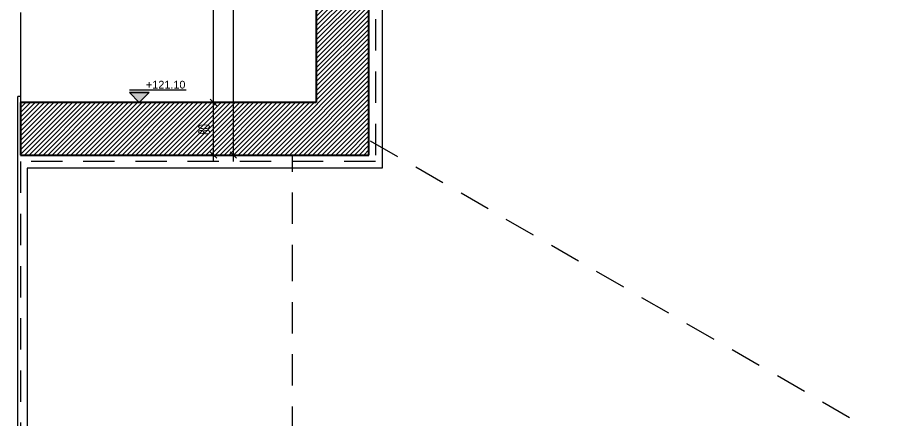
# Model space of a CAD drawing. Header units: centimetres. Extents: x -9500 to 10637, y -7231 to 13725.
# Drawn here: x 5977 to 7329, y 11630 to 12239 of the extents above; entities that cross this region are included whole.
import ezdxf

# ---------------------------------------------------------------- set-up
doc = ezdxf.new("R2010")
doc.units = ezdxf.units.CM
doc.header["$LTSCALE"] = 200
doc.linetypes.add('Overhead', pattern=[0.396875, 0.238125, -0.15875])
for name, color, linetype, lineweight in [('A-ANNO-DIMS', 211, 'Continuous', 9), ('A-ANNO-DIMS-100', 211, 'Continuous', 9), ('A-DETL', 90, 'Continuous', 9), ('A-FLOR-OVHD', 1, 'Overhead', 9), ('A-GENM', 13, 'Continuous', 9), ('A-WALL', 113, 'Continuous', 9), ('G-ANNO-DIMS', 111, 'Continuous', 9)]:
    doc.layers.add(name, color=color, linetype=linetype, lineweight=lineweight)
doc.styles.add('Arial_3', font='arial.ttf', dxfattribs={"height": 11.802395})
doc.styles.add('Swis721 LtCn BT_4', font='swisscl.ttf', dxfattribs={"width": 0.8, "height": 17.639445})
doc.dimstyles.new('IUAS_DIMENSION_INSIDE_100', dxfattribs={"dimscale": 30.48, "dimtxt": 18, "dimasz": 0.328084, "dimexe": 0.328084, "dimexo": 0.0625, "dimgap": 0, "dimtad": 1, "dimdec": 0, "dimdsep": 46, "dimtxsty": 'Swis721 LtCn BT_4', "dimblk1": 'OBLIQUE', "dimblk2": 'OBLIQUE', "dimsah": 1, "dimcen": 0.09, "dimdle": 0.328084, "dimazin": 0, "dimtfac": 1, "dimtdec": 4, "dimtix": 1, "dimtmove": 0, "dimatfit": 3, "dimfxl": 0.656168, "dimfxlon": 1, "dimtvp": 1, "dimtolj": 1, "dimtzin": 0, "dimarcsym": 2})

# ---------------------------------------------------------------- blocks, each defined once
blk = doc.blocks.new('IUAS_Tunnel_B3_1_merdiven tüneli ORTA - IUAS_Tunnel_B3_1_merdiven tüneli ORTA-1506069-G2-1')
at = {"layer": 'A-GENM', "linetype": 'Overhead'}
for p, q in [((884.3, 11472), (-122, 12053)), ((-238.1, 11846.1), (-238.1, 12030.3)), ((-238.1, 11520.9), (-238.1, 11846.1)), ((-238.1, 11471.9), (-238.1, 11520.9)), ((822.3, 10634.9), (1060.9, 10497.1)), ((1060.9, 10634.8), (1060.9, 10513)), ((1060.9, 10513), (1060.9, 10497.2))]:
    blk.add_line(p, q, dxfattribs=at)
blk = doc.blocks.new('Generic Models 10 - Generic Models 4-1515411-G2-1')
at = {"layer": 'A-GENM'}
for p, q in [((-652, 12119.4), (-656.1, 12119.4)), ((-656.1, 11845.7), (-656.1, 12119.3)), ((-656.1, 11520.8), (-656.1, 11845.7)), ((-656.1, 11471.9), (-656.1, 11520.8))]:
    blk.add_line(p, q, dxfattribs=at)
blk = doc.blocks.new('Generic Models 12 - Generic Models 9-1857697-G2-1')
at = {"layer": 'A-GENM'}
h = blk.add_hatch(dxfattribs=at)
h.set_pattern_fill('FP_12', color=256, style=0, pattern_type=2)
h.set_pattern_definition([(45, (2594.172, 12045), (-3.535534, 3.535534), [])])
h.paths.add_polyline_path([(-652, 12030.2), (-122, 12030.2), (-122, 12321.8), (810.3, 12860.1), (1361.8, 12860.1), (1361.8, 13185), (1281.8, 13185), (1281.8, 12940.1), (788.9, 12940.1), (-202, 12368), (-202, 12110.2), (-652, 12110.2), (-652, 12045)], flags=0)
h.paths.add_polyline_path([(-84.1, 12980), (302.2, 13203), (302.2, 13303), (252.2, 13303), (252.2, 13231.9), (-97.5, 13030), (-652, 13030), (-652, 12980), (-90.3, 12980)], flags=0)
at = {"layer": 'A-GENM', "lineweight": 25}
for p, q in [((-202, 12368), (-202, 12110.2)), ((-122, 12030.2), (-122, 12321.8)), ((-202, 12110.2), (-652, 12110.2)), ((-652, 12110.2), (-652, 12030.2)), ((-652, 12030.2), (-122, 12030.2))]:
    blk.add_line(p, q, dxfattribs=at)
blk = doc.blocks.new('DIMBLOCK6-G2-1')
at = {"layer": 'A-ANNO-DIMS-100', "transparency": 16777216}
for p, q in [((6255.4, 12110.2), (6285.4, 12110.2)), ((6275.4, 12110.2), (6255.4, 12110.2)), ((6275.4, 12110.2), (6270.4, 12115.2)), ((6275.4, 12020.2), (6275.4, 12110.2)), ((6275.4, 12110.2), (6280.4, 12105.2)), ((6255.4, 12030.2), (6285.4, 12030.2)), ((6275.4, 12030.2), (6255.4, 12030.2)), ((6275.4, 12030.2), (6270.4, 12035.2)), ((6275.4, 12030.2), (6280.4, 12025.2))]:
    blk.add_line(p, q, dxfattribs=at)
at = {"layer": 'A-ANNO-DIMS-100', "color": 0, "transparency": 16777216, "insert": (6252.1, 12061.1), "char_height": 17.64, "width": 21.943, "attachment_point": 1, "rotation": 90, "line_spacing_factor": 0.971848, "style": 'Swis721 LtCn BT_4'}
blk.add_mtext('80', dxfattribs=at)
blk = doc.blocks.new('_Oblique')
at = {"color": 0, "linetype": 'ByBlock', "lineweight": -2}
blk.add_line((-0.5, -0.5), (0.5, 0.5), dxfattribs=at)
blk = doc.blocks.new('DIMBLOCK7-G2-1')
at = {"layer": 'A-ANNO-DIMS-100', "transparency": 16777216}
for p, q in [((6275.4, 12420), (6270.4, 12425)), ((6255.4, 12420), (6285.4, 12420)), ((6275.4, 12420), (6255.4, 12420)), ((6275.4, 12110.2), (6275.4, 12420)), ((6275.4, 12420), (6280.4, 12415)), ((6255.4, 12110.2), (6285.4, 12110.2)), ((6275.4, 12110.2), (6255.4, 12110.2)), ((6275.4, 12110.2), (6270.4, 12115.2)), ((6275.4, 12110.2), (6280.4, 12105.2))]:
    blk.add_line(p, q, dxfattribs=at)
at = {"layer": 'A-ANNO-DIMS-100', "color": 0, "transparency": 16777216, "insert": (6252.1, 12251.4), "char_height": 17.64, "width": 32.914, "attachment_point": 1, "rotation": 90, "line_spacing_factor": 0.971848, "style": 'Swis721 LtCn BT_4'}
blk.add_mtext('310', dxfattribs=at)
blk = doc.blocks.new('DIMBLOCK10-G2-1')
at = {"layer": 'A-ANNO-DIMS-100', "transparency": 16777216}
for p, q in [((6285.4, 13030), (6315.4, 13030)), ((6305.4, 13030), (6285.4, 13030)), ((6305.4, 13030), (6300.4, 13035)), ((6305.4, 12020.2), (6305.4, 13040)), ((6305.4, 13030), (6310.4, 13025)), ((6285.4, 12030.2), (6315.4, 12030.2)), ((6305.4, 12030.2), (6285.4, 12030.2)), ((6305.4, 12030.2), (6300.4, 12035.2)), ((6305.4, 12030.2), (6310.4, 12025.2))]:
    blk.add_line(p, q, dxfattribs=at)
at = {"layer": 'A-ANNO-DIMS-100', "color": 0, "transparency": 16777216, "insert": (6282.1, 12511.8), "char_height": 17.64, "width": 43.886, "attachment_point": 1, "rotation": 90, "line_spacing_factor": 0.971848, "style": 'Swis721 LtCn BT_4'}
blk.add_mtext('1000', dxfattribs=at)
blk = doc.blocks.new('Spot Elevations - IUAS_A_SECTION_FLOOR_CONCRETE-1317280-G2-1')
at = {"layer": 'G-ANNO-DIMS'}
blk.add_hatch(color=256, dxfattribs=at).paths.add_polyline_path([(-462, 13045), (-477, 13030), (-492, 13045)], flags=0)
for p, q in [((-492, 13049), (-405.9, 13049)), ((-492, 13045), (-462, 13045)), ((-477, 13030), (-492, 13045)), ((-462, 13045), (-492, 13045)), ((-492, 13045), (-477, 13030)), ((-462, 13045), (-477, 13030)), ((-477, 13030), (-462, 13045))]:
    blk.add_line(p, q, dxfattribs=at)

msp = doc.modelspace()

# ---------------------------------------------------------------- linework, layer by layer
at = {"layer": 'A-DETL'}
for p, q in [((6531.6, 12310.3), (6531.6, 12010.2)), ((6531.6, 12010.2), (5991.6, 12010.2)), ((5991.6, 12010.2), (5991.6, 11462))]:
    msp.add_line(p, q, dxfattribs=at)
at = {"layer": 'A-FLOR-OVHD'}
for p, q in [((6521.6, 12316), (6521.6, 12020.2)), ((6521.6, 12020.2), (5981.6, 12020.2)), ((5981.6, 12020.2), (5981.6, 11452))]:
    msp.add_line(p, q, dxfattribs=at)
at = {"layer": 'A-WALL'}
msp.add_line((5981.6, 12246.8), (5981.6, 12110.2), dxfattribs=at)

# ---------------------------------------------------------------- block references
at = {"layer": 'A-GENM'}
for name in ['Generic Models 12 - Generic Models 9-1857697-G2-1', 'Generic Models 10 - Generic Models 4-1515411-G2-1']:
    msp.add_blockref(name, (6633.6, 0), dxfattribs=at)
at = {"layer": 'A-GENM', "linetype": 'Overhead'}
msp.add_blockref('IUAS_Tunnel_B3_1_merdiven tüneli ORTA - IUAS_Tunnel_B3_1_merdiven tüneli ORTA-1506069-G2-1', (6633.6, 0), dxfattribs=at)
at = {"layer": 'G-ANNO-DIMS'}
msp.add_blockref('Spot Elevations - IUAS_A_SECTION_FLOOR_CONCRETE-1317280-G2-1', (6639.3, -919.8), dxfattribs=at)

# ---------------------------------------------------------------- texts
at = {"layer": 'G-ANNO-DIMS', "insert": (6172.5, 12143.1), "char_height": 11.8, "width": 71.568, "attachment_point": 1, "line_spacing_factor": 0.938532, "style": 'Arial_3'}
msp.add_mtext('+121.10', dxfattribs=at)

# ---------------------------------------------------------------- dimensions: what is measured, and where the dimension line sits
at = {"layer": 'A-ANNO-DIMS'}
for base, p1, p2, override, picture, middle in [((6305.4, 13030), (6285.4, 12030.2), (6285.4, 13030), {"dimpost": '<>', "dimfxl": 999.775401}, 'DIMBLOCK10-G2-1', (6296.4, 12530.1)), ((6275.4, 12420), (6255.4, 12110.2), (6255.4, 12420), {"dimpost": '<>', "dimfxl": 309.775401}, 'DIMBLOCK7-G2-1', (6266.4, 12265.1)), ((6275.4, 12110.2), (6255.4, 12030.2), (6255.4, 12110.2), {"dimpost": '<>', "dimfxl": 80}, 'DIMBLOCK6-G2-1', (6266.4, 12070.2))]:
    dim = msp.add_linear_dim(base=base, p1=p1, p2=p2, angle=90, dimstyle='IUAS_DIMENSION_INSIDE_100', override=override, dxfattribs=at)
    dim.commit()
    dim.dimension.update_dxf_attribs({"geometry": picture, "text_midpoint": middle})

doc.saveas('drawing.dxf')
